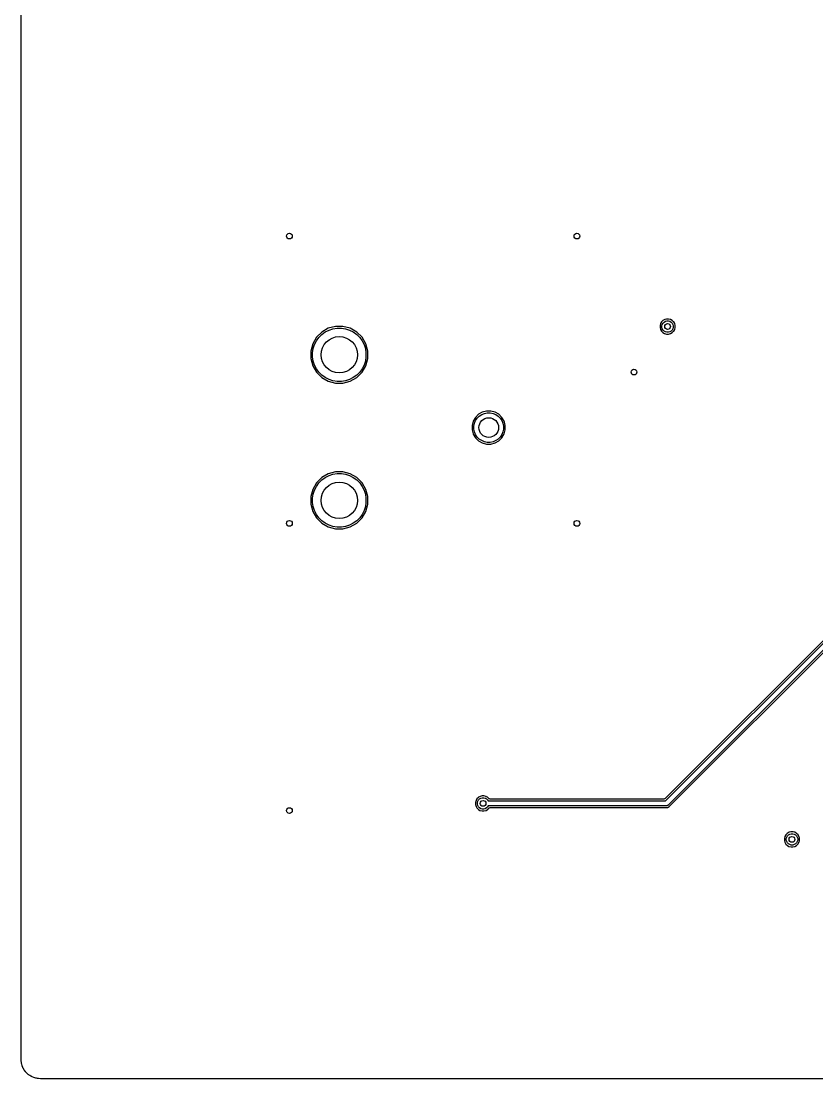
# Model space of a CAD drawing. Header units: inches. Extents: x 3.92 to 7.78, y -6.06 to -2.2.
# Drawn here: x 3.917 to 5.552, y -6.063 to -3.889 of the extents above; entities that cross this region are included whole.
import ezdxf

# ---------------------------------------------------------------- set-up
doc = ezdxf.new("R2010")
doc.units = ezdxf.units.IN
doc.header["$MEASUREMENT"] = 0
doc.layers.add('B.Cu', color=153, linetype='CONTINUOUS', true_color=0x4d7fc4)

msp = doc.modelspace()

# ---------------------------------------------------------------- linework, layer by layer
at = {"layer": 'B.Cu', "linetype": 'CONTINUOUS'}
for p, q in [((3.9173, -4.5148), (3.9173, -3.6853)), ((5.2409, -5.4919), (6.7515, -3.9813)), ((6.7571, -3.9898), (5.2465, -5.5005)), ((5.2488, -5.5036), (6.613, -4.1393)), ((3.9173, -4.5672), (3.9173, -4.5148)), ((4.5483, -4.5204), (4.535, -4.5281)), ((4.5633, -4.5164), (4.5483, -4.5204)), ((4.5498, -4.5239), (4.558, -4.5212)), ((4.558, -4.5212), (4.5665, -4.5199)), ((4.5785, -4.5164), (4.5633, -4.5164)), ((4.5665, -4.5199), (4.5752, -4.5199)), ((4.5752, -4.5199), (4.5837, -4.5212)), ((4.5935, -4.5204), (4.5785, -4.5164)), ((4.5837, -4.5212), (4.592, -4.5239)), ((4.6068, -4.5281), (4.5935, -4.5204)), ((4.5935, -4.5204), (4.5935, -4.5204)), ((5.231, -4.5108), (5.2299, -4.5148)), ((5.2299, -4.5148), (5.2299, -4.5187)), ((5.2299, -4.5187), (5.231, -4.5228)), ((5.233, -4.5073), (5.231, -4.5108)), ((5.2332, -4.507), (5.233, -4.5073)), ((5.2359, -4.5043), (5.2332, -4.507)), ((5.2337, -4.5152), (5.2345, -4.5122)), ((5.2337, -4.5183), (5.2337, -4.5152)), ((5.2345, -4.5213), (5.2337, -4.5183)), ((5.2345, -4.5122), (5.2361, -4.5095)), ((5.2361, -4.5239), (5.2345, -4.5213)), ((5.236, -4.5043), (5.2359, -4.5043)), ((5.2396, -4.5022), (5.236, -4.5043)), ((5.2361, -4.5095), (5.2383, -4.5074)), ((5.2383, -4.5074), (5.2409, -4.5058)), ((5.2433, -4.5013), (5.2396, -4.5022)), ((5.2409, -4.5058), (5.2439, -4.505)), ((5.2476, -4.5013), (5.2433, -4.5013)), ((5.2439, -4.505), (5.247, -4.505)), ((5.247, -4.505), (5.25, -4.5058)), ((5.2513, -4.5022), (5.2476, -4.5013)), ((5.25, -4.5058), (5.2526, -4.5074)), ((5.2549, -4.5043), (5.2513, -4.5022)), ((5.2513, -4.5022), (5.2513, -4.5022)), ((5.2526, -4.5074), (5.2548, -4.5095)), ((5.2548, -4.5095), (5.2564, -4.5122)), ((5.2564, -4.5213), (5.2548, -4.5239)), ((5.255, -4.5043), (5.2549, -4.5043)), ((5.2577, -4.507), (5.255, -4.5043)), ((5.2564, -4.5122), (5.2572, -4.5152)), ((5.2572, -4.5183), (5.2564, -4.5213)), ((5.2572, -4.5152), (5.2572, -4.5183)), ((5.258, -4.5073), (5.2577, -4.507)), ((5.26, -4.5108), (5.258, -4.5073)), ((5.2609, -4.5147), (5.26, -4.5108)), ((5.26, -4.5226), (5.2609, -4.5188)), ((5.2609, -4.5188), (5.2609, -4.5147)), ((4.5241, -4.5389), (4.5165, -4.5522)), ((4.5239, -4.546), (4.529, -4.539)), ((4.535, -4.5281), (4.5241, -4.5389)), ((4.529, -4.539), (4.5351, -4.5329)), ((4.5351, -4.5329), (4.5421, -4.5278)), ((4.5421, -4.5278), (4.5498, -4.5239)), ((4.592, -4.5239), (4.5997, -4.5278)), ((4.5997, -4.5278), (4.6067, -4.5329)), ((4.6067, -4.5329), (4.6128, -4.539)), ((4.6176, -4.5389), (4.6068, -4.5281)), ((4.6128, -4.539), (4.6179, -4.546)), ((4.6253, -4.5522), (4.6176, -4.5389)), ((5.231, -4.5228), (5.233, -4.5261)), ((5.233, -4.5261), (5.2332, -4.5265)), ((5.2332, -4.5265), (5.2359, -4.5292)), ((5.2359, -4.5292), (5.236, -4.5293)), ((5.236, -4.5293), (5.2394, -4.5311)), ((5.2383, -4.5261), (5.2361, -4.5239)), ((5.2409, -4.5276), (5.2383, -4.5261)), ((5.2394, -4.5311), (5.2435, -4.5322)), ((5.2439, -4.5284), (5.2409, -4.5276)), ((5.2435, -4.5322), (5.2474, -4.5322)), ((5.247, -4.5284), (5.2439, -4.5284)), ((5.25, -4.5276), (5.247, -4.5284)), ((5.2474, -4.5322), (5.2515, -4.5311)), ((5.2526, -4.5261), (5.25, -4.5276)), ((5.2515, -4.5311), (5.2549, -4.5293)), ((5.2548, -4.5239), (5.2526, -4.5261)), ((5.2549, -4.5293), (5.255, -4.5292)), ((5.255, -4.5292), (5.2577, -4.5265)), ((5.2577, -4.5265), (5.258, -4.5261)), ((5.258, -4.5261), (5.26, -4.5226)), ((4.5165, -4.5522), (4.5124, -4.5672)), ((4.5159, -4.5705), (4.5173, -4.5619)), ((4.5173, -4.5619), (4.5199, -4.5537)), ((4.5199, -4.5537), (4.5239, -4.546)), ((4.6179, -4.546), (4.6218, -4.5537)), ((4.6218, -4.5537), (4.6245, -4.5619)), ((4.6245, -4.5619), (4.6258, -4.5705)), ((4.6293, -4.5672), (4.6253, -4.5522)), ((3.9173, -4.72), (3.9173, -4.5672)), ((4.5124, -4.5672), (4.5124, -4.5824)), ((4.5124, -4.5824), (4.5165, -4.5974)), ((4.5159, -4.5791), (4.5159, -4.5705)), ((4.5173, -4.5877), (4.5159, -4.5791)), ((4.6258, -4.5791), (4.6245, -4.5877)), ((4.6253, -4.5974), (4.6293, -4.5824)), ((4.6258, -4.5705), (4.6258, -4.5791)), ((4.6293, -4.5824), (4.6293, -4.5672)), ((4.5165, -4.5974), (4.5241, -4.6107)), ((4.5199, -4.5959), (4.5173, -4.5877)), ((4.5239, -4.6036), (4.5199, -4.5959)), ((4.529, -4.6106), (4.5239, -4.6036)), ((4.6179, -4.6036), (4.6128, -4.6106)), ((4.6176, -4.6107), (4.6253, -4.5974)), ((4.6218, -4.5959), (4.6179, -4.6036)), ((4.6245, -4.5877), (4.6218, -4.5959)), ((4.5241, -4.6107), (4.535, -4.6215)), ((4.5351, -4.6167), (4.529, -4.6106)), ((4.535, -4.6215), (4.5482, -4.6292)), ((4.5421, -4.6218), (4.5351, -4.6167)), ((4.5498, -4.6257), (4.5421, -4.6218)), ((4.5482, -4.6292), (4.5632, -4.6333)), ((4.558, -4.6284), (4.5498, -4.6257)), ((4.5665, -4.6297), (4.558, -4.6284)), ((4.5752, -4.6297), (4.5665, -4.6297)), ((4.5837, -4.6284), (4.5752, -4.6297)), ((4.5785, -4.6333), (4.5935, -4.6292)), ((4.592, -4.6257), (4.5837, -4.6284)), ((4.5997, -4.6218), (4.592, -4.6257)), ((4.5935, -4.6292), (4.6068, -4.6215)), ((4.5935, -4.6292), (4.5935, -4.6292)), ((4.6067, -4.6167), (4.5997, -4.6218)), ((4.6128, -4.6106), (4.6067, -4.6167)), ((4.6068, -4.6215), (4.6176, -4.6107)), ((4.5632, -4.6333), (4.5785, -4.6333)), ((4.8648, -4.6927), (4.8571, -4.6971)), ((4.8636, -4.6975), (4.8691, -4.6952)), ((4.8734, -4.6904), (4.8648, -4.6927)), ((4.8691, -4.6952), (4.875, -4.694)), ((4.8825, -4.6904), (4.8734, -4.6904)), ((4.875, -4.694), (4.8809, -4.694)), ((4.8809, -4.694), (4.8868, -4.6952)), ((4.8911, -4.6927), (4.8825, -4.6904)), ((4.8868, -4.6952), (4.8923, -4.6975)), ((4.8988, -4.6971), (4.8911, -4.6927)), ((4.8463, -4.7112), (4.8439, -4.72)), ((4.8507, -4.7035), (4.8463, -4.7111)), ((4.8463, -4.7111), (4.8463, -4.7112)), ((4.8476, -4.7214), (4.8488, -4.7156)), ((4.8488, -4.7156), (4.851, -4.71)), ((4.8571, -4.6971), (4.8507, -4.7035)), ((4.851, -4.71), (4.8544, -4.7051)), ((4.8544, -4.7051), (4.8586, -4.7008)), ((4.8586, -4.7008), (4.8636, -4.6975)), ((4.8923, -4.6975), (4.8973, -4.7008)), ((4.8973, -4.7008), (4.9015, -4.7051)), ((4.9052, -4.7035), (4.8988, -4.6971)), ((4.9015, -4.7051), (4.9049, -4.71)), ((4.9049, -4.71), (4.9072, -4.7156)), ((4.9096, -4.7112), (4.9052, -4.7035)), ((4.9072, -4.7156), (4.9083, -4.7214)), ((4.9103, -4.7135), (4.9096, -4.7112)), ((4.912, -4.7199), (4.9103, -4.7135)), ((3.9173, -4.8664), (3.9173, -4.72)), ((4.8439, -4.72), (4.8439, -4.7289)), ((4.8439, -4.7289), (4.8463, -4.7376)), ((4.8463, -4.7376), (4.8463, -4.7377)), ((4.8463, -4.7377), (4.8507, -4.7453)), ((4.8476, -4.7274), (4.8476, -4.7214)), ((4.8488, -4.7333), (4.8476, -4.7274)), ((4.851, -4.7388), (4.8488, -4.7333)), ((4.8544, -4.7438), (4.851, -4.7388)), ((4.9049, -4.7388), (4.9015, -4.7438)), ((4.9072, -4.7333), (4.9049, -4.7388)), ((4.9052, -4.7453), (4.9096, -4.7376)), ((4.9083, -4.7274), (4.9072, -4.7333)), ((4.9083, -4.7214), (4.9083, -4.7274)), ((4.9096, -4.7376), (4.912, -4.7289)), ((4.912, -4.7289), (4.912, -4.7199)), ((4.8507, -4.7453), (4.8571, -4.7517)), ((4.8586, -4.748), (4.8544, -4.7438)), ((4.8571, -4.7517), (4.8646, -4.7561)), ((4.8636, -4.7513), (4.8586, -4.748)), ((4.8691, -4.7536), (4.8636, -4.7513)), ((4.8646, -4.7561), (4.8648, -4.7561)), ((4.8648, -4.7561), (4.8736, -4.7585)), ((4.875, -4.7548), (4.8691, -4.7536)), ((4.8736, -4.7585), (4.8823, -4.7585)), ((4.8809, -4.7548), (4.875, -4.7548)), ((4.8868, -4.7536), (4.8809, -4.7548)), ((4.8823, -4.7585), (4.8911, -4.7561)), ((4.8923, -4.7513), (4.8868, -4.7536)), ((4.8911, -4.7561), (4.8913, -4.7561)), ((4.8913, -4.7561), (4.8988, -4.7517)), ((4.8973, -4.748), (4.8923, -4.7513)), ((4.9015, -4.7438), (4.8973, -4.748)), ((4.8988, -4.7517), (4.9052, -4.7453)), ((5.9613, -4.7661), (5.2402, -5.4872)), ((4.5483, -4.8196), (4.535, -4.8273)), ((4.5421, -4.827), (4.5498, -4.8231)), ((4.5633, -4.8156), (4.5483, -4.8196)), ((4.5498, -4.8231), (4.558, -4.8204)), ((4.558, -4.8204), (4.5665, -4.8191)), ((4.5785, -4.8156), (4.5633, -4.8156)), ((4.5665, -4.8191), (4.5752, -4.8191)), ((4.5752, -4.8191), (4.5837, -4.8204)), ((4.5935, -4.8196), (4.5785, -4.8156)), ((4.5837, -4.8204), (4.592, -4.8231)), ((4.592, -4.8231), (4.5997, -4.827)), ((4.6068, -4.8273), (4.5935, -4.8196)), ((4.5935, -4.8196), (4.5935, -4.8196)), ((4.5241, -4.8381), (4.5165, -4.8514)), ((4.5199, -4.8529), (4.5239, -4.8452)), ((4.5239, -4.8452), (4.529, -4.8382)), ((4.535, -4.8273), (4.5241, -4.8381)), ((4.529, -4.8382), (4.5351, -4.8321)), ((4.5351, -4.8321), (4.5421, -4.827)), ((4.5997, -4.827), (4.6067, -4.8321)), ((4.6067, -4.8321), (4.6128, -4.8382)), ((4.6176, -4.8381), (4.6068, -4.8273)), ((4.6128, -4.8382), (4.6179, -4.8452)), ((4.6253, -4.8514), (4.6176, -4.8381)), ((4.6179, -4.8452), (4.6218, -4.8529)), ((3.9173, -5.495), (3.9173, -4.8664)), ((4.5165, -4.8514), (4.5124, -4.8664)), ((4.5124, -4.8664), (4.5124, -4.8817)), ((4.5159, -4.8697), (4.5173, -4.8611)), ((4.5159, -4.8783), (4.5159, -4.8697)), ((4.5173, -4.8611), (4.5199, -4.8529)), ((4.6218, -4.8529), (4.6245, -4.8611)), ((4.6245, -4.8611), (4.6258, -4.8697)), ((4.6293, -4.8664), (4.6253, -4.8514)), ((4.6258, -4.8697), (4.6258, -4.8783)), ((4.6293, -4.8816), (4.6293, -4.8664)), ((4.5124, -4.8817), (4.5165, -4.8967)), ((4.5173, -4.8869), (4.5159, -4.8783)), ((4.5199, -4.8951), (4.5173, -4.8869)), ((4.6245, -4.8869), (4.6218, -4.8951)), ((4.6258, -4.8783), (4.6245, -4.8869)), ((4.6253, -4.8966), (4.6293, -4.8816)), ((4.5165, -4.8967), (4.5241, -4.9099)), ((4.5239, -4.9028), (4.5199, -4.8951)), ((4.529, -4.9098), (4.5239, -4.9028)), ((4.5241, -4.9099), (4.535, -4.9207)), ((4.5351, -4.9159), (4.529, -4.9098)), ((4.6128, -4.9098), (4.6067, -4.9159)), ((4.6068, -4.9207), (4.6176, -4.9099)), ((4.6179, -4.9028), (4.6128, -4.9098)), ((4.6176, -4.9099), (4.6253, -4.8966)), ((4.6218, -4.8951), (4.6179, -4.9028)), ((4.535, -4.9207), (4.5482, -4.9284)), ((4.5421, -4.921), (4.5351, -4.9159)), ((4.5498, -4.9249), (4.5421, -4.921)), ((4.5482, -4.9284), (4.5632, -4.9325)), ((4.558, -4.9276), (4.5498, -4.9249)), ((4.5665, -4.929), (4.558, -4.9276)), ((4.5632, -4.9325), (4.5785, -4.9325)), ((4.5752, -4.929), (4.5665, -4.929)), ((4.5837, -4.9276), (4.5752, -4.929)), ((4.5785, -4.9325), (4.5935, -4.9284)), ((4.592, -4.9249), (4.5837, -4.9276)), ((4.5997, -4.921), (4.592, -4.9249)), ((4.5935, -4.9284), (4.6068, -4.9207)), ((4.5935, -4.9284), (4.5935, -4.9284)), ((4.6067, -4.9159), (4.5997, -4.921)), ((3.9173, -5.5689), (3.9173, -5.495)), ((4.8519, -5.4909), (4.8507, -5.495)), ((4.8507, -5.495), (4.8507, -5.4989)), ((4.8507, -5.4989), (4.8519, -5.5031)), ((4.8538, -5.4875), (4.8519, -5.4908)), ((4.8519, -5.4908), (4.8519, -5.4909)), ((4.8567, -5.4846), (4.8538, -5.4874)), ((4.8538, -5.4874), (4.8538, -5.4875)), ((4.8546, -5.4954), (4.8554, -5.4924)), ((4.8546, -5.4985), (4.8546, -5.4954)), ((4.8554, -5.5014), (4.8546, -5.4985)), ((4.8554, -5.4924), (4.8569, -5.4897)), ((4.8568, -5.4845), (4.8567, -5.4846)), ((4.8603, -5.4825), (4.8568, -5.4845)), ((4.8569, -5.4897), (4.8591, -5.4876)), ((4.8591, -5.4876), (4.8617, -5.486)), ((4.8643, -5.4814), (4.8603, -5.4825)), ((4.8617, -5.486), (4.8647, -5.4852)), ((4.8682, -5.4814), (4.8643, -5.4814)), ((4.8647, -5.4852), (4.8678, -5.4852)), ((4.8678, -5.4852), (4.8708, -5.486)), ((4.8724, -5.4825), (4.8682, -5.4814)), ((4.8708, -5.486), (4.8735, -5.4876)), ((4.8757, -5.4845), (4.8723, -5.4825)), ((4.8723, -5.4825), (4.8724, -5.4825)), ((4.8735, -5.4876), (4.8756, -5.4897)), ((4.8756, -5.4897), (4.8769, -5.4919)), ((4.8785, -5.4872), (4.8757, -5.4845)), ((4.8769, -5.4919), (5.2409, -5.4919)), ((4.8807, -5.4881), (4.8785, -5.4872)), ((5.238, -5.4881), (4.8807, -5.4881)), ((5.2402, -5.4872), (5.238, -5.4881)), ((5.2465, -5.5005), (5.2457, -5.5011)), ((4.8519, -5.5031), (4.8519, -5.5031)), ((4.8519, -5.5031), (4.8537, -5.5063)), ((4.8537, -5.5063), (4.8569, -5.5094)), ((4.8569, -5.5041), (4.8554, -5.5014)), ((4.8591, -5.5063), (4.8569, -5.5041)), ((4.8569, -5.5094), (4.86, -5.5113)), ((4.8617, -5.5078), (4.8591, -5.5063)), ((4.86, -5.5113), (4.8602, -5.5113)), ((4.8602, -5.5113), (4.8644, -5.5124)), ((4.8647, -5.5086), (4.8617, -5.5078)), ((4.8644, -5.5124), (4.8681, -5.5124)), ((4.8678, -5.5086), (4.8647, -5.5086)), ((4.8708, -5.5078), (4.8678, -5.5086)), ((4.8681, -5.5124), (4.8723, -5.5113)), ((4.8735, -5.5063), (4.8708, -5.5078)), ((4.8723, -5.5113), (4.8724, -5.5113)), ((4.8724, -5.5113), (4.8757, -5.5094)), ((4.8756, -5.5041), (4.8735, -5.5063)), ((4.8769, -5.5019), (4.8756, -5.5041)), ((4.8757, -5.5094), (4.8758, -5.5094)), ((4.8758, -5.5094), (4.8784, -5.5067)), ((5.243, -5.5019), (4.8769, -5.5019)), ((4.8784, -5.5067), (4.8806, -5.5057)), ((4.8806, -5.5057), (5.2432, -5.5057)), ((5.2439, -5.5018), (5.243, -5.5019)), ((5.2432, -5.5057), (5.2434, -5.5057)), ((5.2434, -5.5057), (5.2441, -5.5056)), ((5.2449, -5.5014), (5.2439, -5.5018)), ((5.2439, -5.5018), (5.2439, -5.5018)), ((5.2441, -5.5056), (5.2443, -5.5056)), ((5.2443, -5.5056), (5.2446, -5.5056)), ((5.2446, -5.5056), (5.2451, -5.5055)), ((5.2457, -5.5011), (5.2449, -5.5014)), ((5.2451, -5.5055), (5.2452, -5.5054)), ((5.2452, -5.5054), (5.2461, -5.5052)), ((5.2457, -5.5011), (5.2457, -5.5011)), ((5.2461, -5.5052), (5.2464, -5.505)), ((5.2464, -5.505), (5.2469, -5.5048)), ((5.2469, -5.5048), (5.247, -5.5048)), ((5.247, -5.5048), (5.2477, -5.5043)), ((5.2477, -5.5043), (5.2478, -5.5042)), ((5.2478, -5.5042), (5.2484, -5.5039)), ((5.2484, -5.5039), (5.2487, -5.5036)), ((5.2487, -5.5036), (5.2488, -5.5036)), ((5.4865, -5.5649), (5.4855, -5.5689)), ((5.4886, -5.5615), (5.4865, -5.5649)), ((5.4887, -5.5613), (5.4886, -5.5615)), ((5.4914, -5.5586), (5.4887, -5.5613)), ((5.4901, -5.5664), (5.4916, -5.5637)), ((5.4951, -5.5564), (5.4914, -5.5586)), ((5.4916, -5.5637), (5.4938, -5.5615)), ((5.4938, -5.5615), (5.4965, -5.56)), ((5.4988, -5.5554), (5.4951, -5.5564)), ((5.4965, -5.56), (5.4995, -5.5592)), ((5.5032, -5.5554), (5.4988, -5.5554)), ((5.4995, -5.5592), (5.5025, -5.5592)), ((5.5025, -5.5592), (5.5055, -5.56)), ((5.5068, -5.5563), (5.5032, -5.5554)), ((5.5055, -5.56), (5.5082, -5.5615)), ((5.507, -5.5564), (5.5068, -5.5563)), ((5.5106, -5.5586), (5.507, -5.5564)), ((5.5082, -5.5615), (5.5104, -5.5637)), ((5.5104, -5.5637), (5.5119, -5.5664)), ((5.5135, -5.5614), (5.5106, -5.5586)), ((5.5154, -5.5648), (5.5135, -5.5614)), ((5.5155, -5.565), (5.5154, -5.5648)), ((5.5165, -5.5687), (5.5155, -5.565)), ((3.9173, -5.9454), (3.9173, -5.5689)), ((5.4855, -5.5689), (5.4855, -5.5729)), ((5.4855, -5.5729), (5.4865, -5.5769)), ((5.4865, -5.5769), (5.4887, -5.5805)), ((5.4887, -5.5805), (5.4915, -5.5834)), ((5.4893, -5.5693), (5.4901, -5.5664)), ((5.4893, -5.5724), (5.4893, -5.5693)), ((5.4901, -5.5754), (5.4893, -5.5724)), ((5.4916, -5.5781), (5.4901, -5.5754)), ((5.4915, -5.5834), (5.4916, -5.5834)), ((5.4938, -5.5803), (5.4916, -5.5781)), ((5.4916, -5.5834), (5.4948, -5.5853)), ((5.4965, -5.5818), (5.4938, -5.5803)), ((5.4948, -5.5853), (5.495, -5.5854)), ((5.495, -5.5854), (5.499, -5.5864)), ((5.4995, -5.5826), (5.4965, -5.5818)), ((5.499, -5.5864), (5.503, -5.5864)), ((5.5025, -5.5826), (5.4995, -5.5826)), ((5.5055, -5.5818), (5.5025, -5.5826)), ((5.503, -5.5864), (5.5071, -5.5853)), ((5.5082, -5.5803), (5.5055, -5.5818)), ((5.507, -5.5853), (5.5104, -5.5834)), ((5.5071, -5.5853), (5.507, -5.5853)), ((5.5104, -5.5781), (5.5082, -5.5803)), ((5.5119, -5.5754), (5.5104, -5.5781)), ((5.5104, -5.5834), (5.5105, -5.5833)), ((5.5105, -5.5833), (5.5135, -5.5804)), ((5.5119, -5.5664), (5.5127, -5.5693)), ((5.5127, -5.5724), (5.5119, -5.5754)), ((5.5127, -5.5693), (5.5127, -5.5724)), ((5.5135, -5.5804), (5.5154, -5.577)), ((5.5154, -5.577), (5.5155, -5.5768)), ((5.5155, -5.5768), (5.5165, -5.573)), ((5.5165, -5.573), (5.5165, -5.5687)), ((3.9173, -6.023), (3.9173, -5.9454)), ((3.9174, -6.0254), (3.9173, -6.023)), ((3.9174, -6.0255), (3.9174, -6.0254)), ((3.9174, -6.0262), (3.9174, -6.0255)), ((3.9174, -6.0263), (3.9174, -6.0262)), ((3.9176, -6.0277), (3.9174, -6.0263)), ((3.9176, -6.0278), (3.9176, -6.0277)), ((3.9177, -6.0289), (3.9176, -6.0278)), ((3.9177, -6.0291), (3.9177, -6.0289)), ((3.9181, -6.0315), (3.9177, -6.0291)), ((3.9185, -6.0331), (3.9181, -6.0315)), ((3.9181, -6.0315), (3.9181, -6.0315)), ((3.9185, -6.0333), (3.9185, -6.0331)), ((3.9191, -6.0355), (3.9185, -6.0333)), ((3.9192, -6.0356), (3.9191, -6.0355)), ((3.9196, -6.037), (3.9192, -6.0356)), ((3.9197, -6.0372), (3.9196, -6.037)), ((3.9198, -6.0375), (3.9197, -6.0372)), ((3.9198, -6.0377), (3.9198, -6.0375)), ((3.9217, -6.0416), (3.9198, -6.0377)), ((3.9218, -6.0419), (3.9217, -6.0416)), ((3.9225, -6.0431), (3.9218, -6.0419)), ((3.9237, -6.0452), (3.9225, -6.0431)), ((3.9239, -6.0453), (3.9237, -6.0452)), ((3.9244, -6.0461), (3.9239, -6.0453)), ((3.9249, -6.0469), (3.9244, -6.0461)), ((3.9252, -6.0473), (3.9249, -6.0469)), ((3.9256, -6.0478), (3.9252, -6.0473)), ((3.9259, -6.0481), (3.9256, -6.0478)), ((3.9259, -6.0482), (3.9259, -6.0481)), ((3.9269, -6.0494), (3.9259, -6.0482)), ((3.927, -6.0495), (3.9269, -6.0494)), ((3.9277, -6.0503), (3.927, -6.0495)), ((3.9278, -6.0505), (3.9277, -6.0503)), ((3.9285, -6.0511), (3.9278, -6.0505)), ((3.93, -6.0526), (3.9285, -6.0511)), ((3.9285, -6.0511), (3.9285, -6.0511)), ((3.9301, -6.0526), (3.93, -6.0526)), ((3.9307, -6.0533), (3.9301, -6.0526)), ((3.9309, -6.0534), (3.9307, -6.0533)), ((3.9319, -6.0543), (3.9309, -6.0534)), ((3.932, -6.0543), (3.9319, -6.0543)), ((3.9329, -6.055), (3.932, -6.0543)), ((3.9335, -6.0554), (3.9329, -6.055)), ((3.9337, -6.0556), (3.9335, -6.0554)), ((3.9341, -6.0558), (3.9337, -6.0556)), ((3.9341, -6.0559), (3.9341, -6.0558)), ((3.935, -6.0565), (3.9341, -6.0559)), ((3.9351, -6.0565), (3.935, -6.0565)), ((3.937, -6.0577), (3.9351, -6.0565)), ((3.9371, -6.0578), (3.937, -6.0577)), ((3.9387, -6.0587), (3.9371, -6.0578)), ((3.9389, -6.0587), (3.9387, -6.0587)), ((3.9398, -6.0592), (3.9389, -6.0587)), ((3.9399, -6.0592), (3.9398, -6.0592)), ((3.9431, -6.0606), (3.9399, -6.0592)), ((3.9434, -6.0607), (3.9431, -6.0606)), ((3.9478, -6.0621), (3.9434, -6.0607)), ((3.948, -6.062), (3.9478, -6.0621)), ((3.9485, -6.0621), (3.948, -6.062)), ((3.9486, -6.0621), (3.9485, -6.0621)), ((3.9512, -6.0626), (3.9486, -6.0621)), ((3.9513, -6.0626), (3.9512, -6.0626)), ((3.9514, -6.0627), (3.9513, -6.0626)), ((3.9526, -6.0628), (3.9514, -6.0627)), ((3.9568, -6.0632), (3.9526, -6.0628)), ((3.957, -6.063), (3.9568, -6.0632)), ((7.7359, -6.063), (3.957, -6.063))]:
    msp.add_line(p, q, dxfattribs=at)
at = {"layer": 'B.Cu'}
for centre, radius in [((4.4685, -4.3307), 0.00591), ((4.4685, -4.3307), 0.00591), ((5.0591, -4.3307), 0.00591), ((5.0591, -4.3307), 0.00591), ((5.2455, -4.5167), 0.00591), ((5.2455, -4.5167), 0.00591), ((4.5709, -4.5748), 0.0374), ((4.5709, -4.5748), 0.0374), ((5.1764, -4.6104), 0.00591), ((5.1764, -4.6104), 0.00591), ((4.878, -4.7244), 0.0201), ((4.878, -4.7244), 0.0201), ((4.5709, -4.874), 0.0374), ((4.5709, -4.874), 0.0374), ((4.4685, -4.9213), 0.00591), ((4.4685, -4.9213), 0.00591), ((5.0591, -4.9213), 0.00591), ((5.0591, -4.9213), 0.00591), ((4.8663, -5.4969), 0.00591), ((4.8663, -5.4969), 0.00591), ((4.4685, -5.5118), 0.00591), ((4.4685, -5.5118), 0.00591), ((5.501, -5.5709), 0.00591), ((5.501, -5.5709), 0.00591)]:
    msp.add_circle(centre, radius, dxfattribs=at)

doc.saveas('drawing.dxf')
